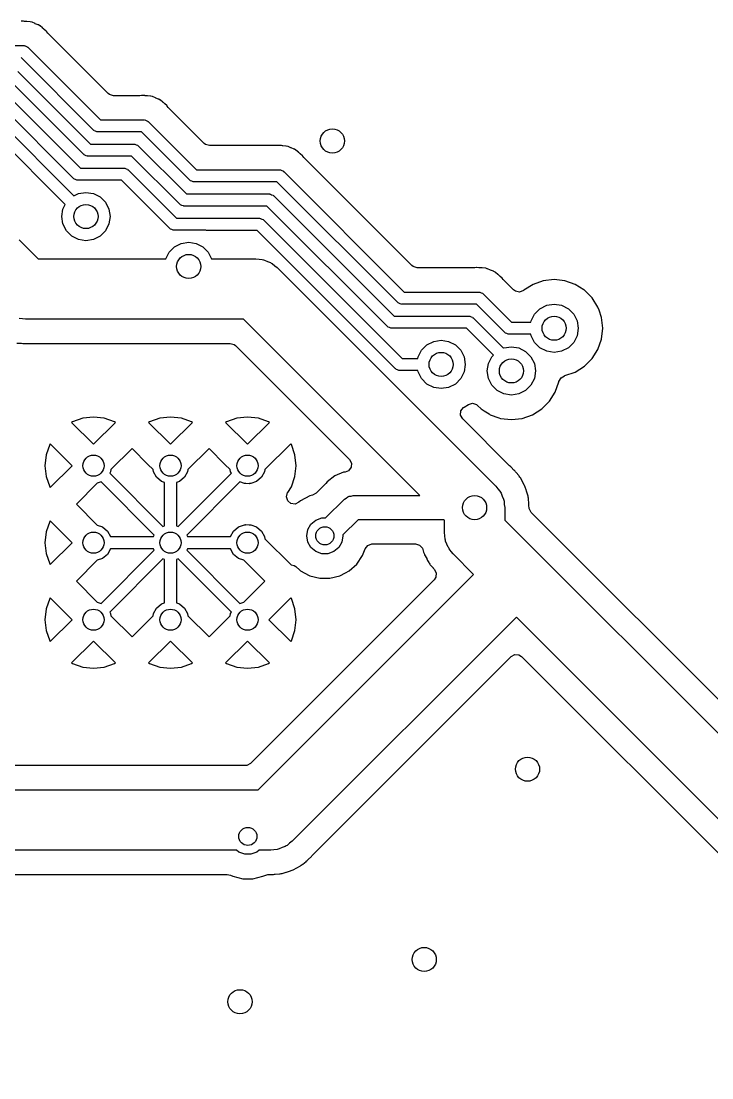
# Model space of a CAD drawing. Extents: x 0.71 to 7.56, y -5.16 to -0.79.
# Drawn here: x 4.131 to 4.581, y -2.144 to -1.455 of the extents above; entities that cross this region are included whole.
import ezdxf

# ---------------------------------------------------------------- set-up
doc = ezdxf.new("R2010")
doc.units = 0
doc.header["$MEASUREMENT"] = 0
doc.layers.add('BLACK', color=7, linetype='CONTINUOUS')

msp = doc.modelspace()

# ---------------------------------------------------------------- linework, layer by layer
at = {"layer": 'BLACK', "linetype": 'CONTINUOUS'}
for p, q in [((4.13114, -1.45534), (4.13096, -1.45538)), ((4.13249, -1.45544), (4.13114, -1.45534)), ((4.13114, -1.45534), (4.13114, -1.45534)), ((4.13318, -1.45549), (4.13249, -1.45544)), ((4.13335, -1.45549), (4.13318, -1.45549)), ((4.13397, -1.45549), (4.13335, -1.45549)), ((4.13458, -1.45558), (4.13397, -1.45549)), ((4.13476, -1.4556), (4.13458, -1.45558)), ((4.13679, -1.45574), (4.13476, -1.4556)), ((4.13697, -1.45581), (4.13679, -1.45574)), ((4.13798, -1.45607), (4.13697, -1.45581)), ((4.13817, -1.4561), (4.13798, -1.45607)), ((4.14003, -1.45694), (4.13817, -1.4561)), ((4.13817, -1.4561), (4.13817, -1.4561)), ((4.14019, -1.45701), (4.14003, -1.45694)), ((4.1421, -1.45772), (4.14019, -1.45701)), ((4.14225, -1.45784), (4.1421, -1.45772)), ((4.1421, -1.45772), (4.1421, -1.45772)), ((4.14315, -1.45837), (4.14225, -1.45784)), ((4.14332, -1.45845), (4.14315, -1.45837)), ((4.14487, -1.45979), (4.14332, -1.45845)), ((4.14332, -1.45845), (4.14332, -1.45845)), ((4.14332, -1.45845), (4.14332, -1.45845)), ((4.145, -1.4599), (4.14487, -1.45979)), ((4.1455, -1.46027), (4.145, -1.4599)), ((4.14594, -1.4607), (4.1455, -1.46027)), ((4.1455, -1.46027), (4.1455, -1.46027)), ((4.14606, -1.46082), (4.14594, -1.4607)), ((4.14733, -1.46192), (4.14606, -1.46082)), ((4.14761, -1.46216), (4.14733, -1.46192)), ((4.14771, -1.46232), (4.14761, -1.46216)), ((4.14836, -1.46313), (4.14771, -1.46232)), ((4.18772, -1.50249), (4.14836, -1.46313)), ((3.68634, -1.47126), (4.13256, -1.47126)), ((4.13256, -1.47126), (4.13286, -1.47136)), ((4.13286, -1.47136), (4.13318, -1.47131)), ((4.13318, -1.47131), (4.134, -1.47173)), ((4.134, -1.47173), (4.13488, -1.47201)), ((4.13488, -1.47201), (4.13506, -1.47227)), ((4.13506, -1.47227), (4.13535, -1.47241)), ((4.13535, -1.47241), (4.18262, -1.51969)), ((4.1782, -1.52641), (4.13093, -1.47913)), ((4.12882, -1.48816), (4.17609, -1.53543)), ((4.17168, -1.54215), (4.12441, -1.49488)), ((4.1223, -1.50391), (4.16957, -1.55118)), ((4.18853, -1.50314), (4.18772, -1.50249)), ((4.19117, -1.50392), (4.18853, -1.50314)), ((4.20843, -1.50392), (4.19117, -1.50392)), ((4.20947, -1.50381), (4.20843, -1.50392)), ((4.20966, -1.50377), (4.20947, -1.50381)), ((4.211, -1.50386), (4.20966, -1.50377)), ((4.20966, -1.50377), (4.20966, -1.50377)), ((4.21169, -1.50391), (4.211, -1.50386)), ((4.21187, -1.50392), (4.21169, -1.50391)), ((4.21249, -1.50392), (4.21187, -1.50392)), ((4.2131, -1.50401), (4.21249, -1.50392)), ((4.21327, -1.50402), (4.2131, -1.50401)), ((4.21531, -1.50417), (4.21327, -1.50402)), ((4.21549, -1.50424), (4.21531, -1.50417)), ((4.2165, -1.50449), (4.21549, -1.50424)), ((4.21669, -1.50452), (4.2165, -1.50449)), ((4.21854, -1.50537), (4.21669, -1.50452)), ((4.21669, -1.50452), (4.21669, -1.50452)), ((4.2187, -1.50544), (4.21854, -1.50537)), ((4.22062, -1.50615), (4.2187, -1.50544)), ((4.22077, -1.50626), (4.22062, -1.50615)), ((4.22062, -1.50615), (4.22062, -1.50615)), ((4.22167, -1.5068), (4.22077, -1.50626)), ((4.22184, -1.50687), (4.22167, -1.5068)), ((4.22338, -1.50821), (4.22184, -1.50687)), ((4.22184, -1.50687), (4.22184, -1.50687)), ((4.22184, -1.50687), (4.22184, -1.50687)), ((4.22352, -1.50832), (4.22338, -1.50821)), ((4.22401, -1.50869), (4.22352, -1.50832)), ((4.16516, -1.5579), (4.11788, -1.51063)), ((4.22445, -1.50913), (4.22401, -1.50869)), ((4.22401, -1.50869), (4.22401, -1.50869)), ((4.22458, -1.50925), (4.22445, -1.50913)), ((4.22585, -1.51035), (4.22458, -1.50925)), ((4.22612, -1.51059), (4.22585, -1.51035)), ((4.22623, -1.51075), (4.22612, -1.51059)), ((4.22612, -1.51059), (4.22612, -1.51059)), ((4.22688, -1.51156), (4.22623, -1.51075)), ((4.25038, -1.53506), (4.22688, -1.51156)), ((4.11578, -1.51966), (4.16535, -1.56923)), ((4.18262, -1.51969), (4.21108, -1.51969)), ((4.21108, -1.51969), (4.21138, -1.51978)), ((4.21138, -1.51978), (4.21169, -1.51973)), ((4.21169, -1.51973), (4.21251, -1.52015)), ((4.21251, -1.52015), (4.21339, -1.52044)), ((4.21339, -1.52044), (4.21358, -1.52069)), ((4.21358, -1.52069), (4.21386, -1.52084)), ((4.21386, -1.52084), (4.24528, -1.55225)), ((4.15978, -1.5748), (4.11136, -1.52638)), ((4.17849, -1.52655), (4.1782, -1.52641)), ((4.17867, -1.52681), (4.17849, -1.52655)), ((4.17955, -1.52709), (4.17867, -1.52681)), ((4.18037, -1.52751), (4.17955, -1.52709)), ((4.18068, -1.52746), (4.18037, -1.52751)), ((4.18099, -1.52756), (4.18068, -1.52746)), ((4.20945, -1.52756), (4.18099, -1.52756)), ((4.24086, -1.55898), (4.20945, -1.52756)), ((4.17609, -1.53543), (4.20455, -1.53543)), ((4.20455, -1.53543), (4.20486, -1.53553)), ((4.20486, -1.53553), (4.20517, -1.53548)), ((4.20517, -1.53548), (4.20599, -1.5359)), ((4.20599, -1.5359), (4.20687, -1.53618)), ((4.25119, -1.53571), (4.25038, -1.53506)), ((4.25383, -1.53649), (4.25119, -1.53571)), ((4.17196, -1.5423), (4.17168, -1.54215)), ((4.17215, -1.54256), (4.17196, -1.5423)), ((4.17303, -1.54284), (4.17215, -1.54256)), ((4.20687, -1.53618), (4.20706, -1.53644)), ((4.20706, -1.53644), (4.20734, -1.53659)), ((4.20734, -1.53659), (4.23876, -1.568)), ((4.29671, -1.53649), (4.25383, -1.53649)), ((4.29775, -1.53638), (4.29671, -1.53649)), ((4.29793, -1.53634), (4.29775, -1.53638)), ((4.29928, -1.53643), (4.29793, -1.53634)), ((4.29793, -1.53634), (4.29793, -1.53634)), ((4.29997, -1.53648), (4.29928, -1.53643)), ((4.30015, -1.53649), (4.29997, -1.53648)), ((4.30076, -1.53649), (4.30015, -1.53649)), ((4.30138, -1.53658), (4.30076, -1.53649)), ((4.30155, -1.53659), (4.30138, -1.53658)), ((4.30359, -1.53674), (4.30155, -1.53659)), ((4.30376, -1.53681), (4.30359, -1.53674)), ((4.30478, -1.53706), (4.30376, -1.53681)), ((4.30496, -1.53709), (4.30478, -1.53706)), ((4.30682, -1.53794), (4.30496, -1.53709)), ((4.30496, -1.53709), (4.30496, -1.53709)), ((4.30698, -1.53801), (4.30682, -1.53794)), ((4.3089, -1.53872), (4.30698, -1.53801)), ((4.30905, -1.53883), (4.3089, -1.53872)), ((4.3089, -1.53872), (4.3089, -1.53872)), ((4.30994, -1.53937), (4.30905, -1.53883)), ((4.31012, -1.53944), (4.30994, -1.53937)), ((4.31166, -1.54078), (4.31012, -1.53944)), ((4.31012, -1.53944), (4.31012, -1.53944)), ((4.31012, -1.53944), (4.31012, -1.53944)), ((4.3118, -1.54089), (4.31166, -1.54078)), ((4.31229, -1.54126), (4.3118, -1.54089)), ((4.31273, -1.5417), (4.31229, -1.54126)), ((4.31229, -1.54126), (4.31229, -1.54126)), ((4.31286, -1.54182), (4.31273, -1.5417)), ((4.3144, -1.54316), (4.31286, -1.54182)), ((4.17385, -1.54326), (4.17303, -1.54284)), ((4.17416, -1.54321), (4.17385, -1.54326)), ((4.17446, -1.54331), (4.17416, -1.54321)), ((4.20292, -1.54331), (4.17446, -1.54331)), ((4.23434, -1.57472), (4.20292, -1.54331)), ((4.3145, -1.54332), (4.3144, -1.54316)), ((4.3144, -1.54316), (4.3144, -1.54316)), ((4.3144, -1.54316), (4.3144, -1.54316)), ((4.31516, -1.54413), (4.3145, -1.54332)), ((4.38572, -1.61469), (4.31516, -1.54413)), ((4.16957, -1.55118), (4.19803, -1.55118)), ((4.19803, -1.55118), (4.19833, -1.55128)), ((4.19833, -1.55128), (4.19865, -1.55123)), ((4.19865, -1.55123), (4.19947, -1.55165)), ((4.19947, -1.55165), (4.20035, -1.55193)), ((4.20035, -1.55193), (4.20053, -1.55219)), ((4.20053, -1.55219), (4.20082, -1.55233)), ((4.20082, -1.55233), (4.23223, -1.58375)), ((4.24528, -1.55225), (4.29936, -1.55225)), ((4.29936, -1.55225), (4.29966, -1.55235)), ((4.29966, -1.55235), (4.29997, -1.5523)), ((4.29997, -1.5523), (4.30079, -1.55272)), ((4.30079, -1.55272), (4.30167, -1.55301)), ((4.30167, -1.55301), (4.30186, -1.55326)), ((4.30186, -1.55326), (4.30214, -1.55341)), ((4.30214, -1.55341), (4.38062, -1.63189)), ((4.16544, -1.55805), (4.16516, -1.5579)), ((4.16563, -1.5583), (4.16544, -1.55805)), ((4.1665, -1.55859), (4.16563, -1.5583)), ((4.16732, -1.55901), (4.1665, -1.55859)), ((4.16764, -1.55896), (4.16732, -1.55901)), ((4.16794, -1.55906), (4.16764, -1.55896)), ((4.1964, -1.55906), (4.16794, -1.55906)), ((4.22782, -1.59047), (4.1964, -1.55906)), ((4.24115, -1.55912), (4.24086, -1.55898)), ((4.24133, -1.55938), (4.24115, -1.55912)), ((4.24221, -1.55966), (4.24133, -1.55938)), ((4.24303, -1.56008), (4.24221, -1.55966)), ((4.24335, -1.56003), (4.24303, -1.56008)), ((4.24365, -1.56013), (4.24335, -1.56003)), ((4.29772, -1.56013), (4.24365, -1.56013)), ((4.37621, -1.63861), (4.29772, -1.56013)), ((4.16535, -1.56923), (4.16836, -1.5677)), ((4.16836, -1.5677), (4.17323, -1.56693)), ((4.17323, -1.56693), (4.17809, -1.5677)), ((4.17809, -1.5677), (4.18248, -1.56994)), ((4.18248, -1.56994), (4.18597, -1.57342)), ((4.23876, -1.568), (4.29283, -1.568)), ((4.29283, -1.568), (4.29313, -1.5681)), ((4.29313, -1.5681), (4.29345, -1.56805)), ((4.29345, -1.56805), (4.29427, -1.56847)), ((4.29427, -1.56847), (4.29515, -1.56875)), ((4.29515, -1.56875), (4.29533, -1.56901)), ((4.29533, -1.56901), (4.29562, -1.56916)), ((4.29562, -1.56916), (4.3741, -1.64764)), ((4.15825, -1.57781), (4.15978, -1.5748)), ((4.18597, -1.57342), (4.18821, -1.57781)), ((4.23462, -1.57487), (4.23434, -1.57472)), ((4.23481, -1.57513), (4.23462, -1.57487)), ((4.23569, -1.57541), (4.23481, -1.57513)), ((4.23651, -1.57583), (4.23569, -1.57541)), ((4.23682, -1.57578), (4.23651, -1.57583)), ((4.23712, -1.57588), (4.23682, -1.57578)), ((4.2912, -1.57588), (4.23712, -1.57588)), ((4.36968, -1.65436), (4.2912, -1.57588)), ((4.15748, -1.58268), (4.15825, -1.57781)), ((4.15825, -1.58754), (4.15748, -1.58268)), ((4.18821, -1.57781), (4.18898, -1.58268)), ((4.18898, -1.58268), (4.18821, -1.58754)), ((4.23223, -1.58375), (4.25163, -1.58375)), ((4.25163, -1.58375), (4.25194, -1.58385)), ((4.25194, -1.58385), (4.25225, -1.5838)), ((4.25225, -1.5838), (4.25237, -1.58386)), ((4.25237, -1.58386), (4.28642, -1.58386)), ((4.28642, -1.58386), (4.28672, -1.58396)), ((4.28672, -1.58396), (4.28703, -1.58391)), ((4.28703, -1.58391), (4.28785, -1.58433)), ((4.16049, -1.59193), (4.15825, -1.58754)), ((4.18821, -1.58754), (4.18597, -1.59193)), ((4.2281, -1.59062), (4.22782, -1.59047)), ((4.22829, -1.59087), (4.2281, -1.59062)), ((4.22916, -1.59116), (4.22829, -1.59087)), ((4.28785, -1.58433), (4.28873, -1.58461)), ((4.28873, -1.58461), (4.28892, -1.58487)), ((4.28892, -1.58487), (4.2892, -1.58501)), ((4.2892, -1.58501), (4.37937, -1.67518)), ((4.16397, -1.59542), (4.16049, -1.59193)), ((4.16836, -1.59765), (4.16397, -1.59542)), ((4.17323, -1.59843), (4.16836, -1.59765)), ((4.17809, -1.59765), (4.17323, -1.59843)), ((4.18248, -1.59542), (4.17809, -1.59765)), ((4.18597, -1.59193), (4.18248, -1.59542)), ((4.22999, -1.59158), (4.22916, -1.59116)), ((4.2303, -1.59153), (4.22999, -1.59158)), ((4.2306, -1.59163), (4.2303, -1.59153)), ((4.25101, -1.59163), (4.2306, -1.59163)), ((4.25113, -1.59168), (4.25101, -1.59163)), ((4.25144, -1.59163), (4.25113, -1.59168)), ((4.25174, -1.59173), (4.25144, -1.59163)), ((4.28479, -1.59173), (4.25174, -1.59173)), ((4.37495, -1.6819), (4.28479, -1.59173)), ((4.12977, -1.59799), (4.14201, -1.61024)), ((4.22748, -1.60599), (4.23096, -1.60251)), ((4.23096, -1.60251), (4.23535, -1.60027)), ((4.23535, -1.60027), (4.24022, -1.5995)), ((4.24022, -1.5995), (4.24509, -1.60027)), ((4.24509, -1.60027), (4.24948, -1.60251)), ((4.24948, -1.60251), (4.25296, -1.60599)), ((4.14201, -1.61024), (4.22532, -1.61024)), ((4.22532, -1.61024), (4.22748, -1.60599)), ((4.25296, -1.60599), (4.25512, -1.61024)), ((4.25512, -1.61024), (4.284, -1.61024)), ((4.284, -1.61024), (4.28608, -1.61054)), ((4.28608, -1.61054), (4.28818, -1.61069)), ((4.28818, -1.61069), (4.28885, -1.61093)), ((4.28885, -1.61093), (4.28955, -1.61103)), ((4.28955, -1.61103), (4.29146, -1.61191)), ((4.29146, -1.61191), (4.29343, -1.61264)), ((4.29343, -1.61264), (4.294, -1.61307)), ((4.294, -1.61307), (4.29464, -1.61336)), ((4.29464, -1.61336), (4.29623, -1.61474)), ((4.29623, -1.61474), (4.29792, -1.616)), ((4.29792, -1.616), (4.44044, -1.75852)), ((4.38653, -1.61535), (4.38572, -1.61469)), ((4.38917, -1.61612), (4.38653, -1.61535)), ((4.42671, -1.61612), (4.38917, -1.61612)), ((4.42775, -1.61601), (4.42671, -1.61612)), ((4.42794, -1.61597), (4.42775, -1.61601)), ((4.42928, -1.61607), (4.42794, -1.61597)), ((4.42794, -1.61597), (4.42794, -1.61597)), ((4.42997, -1.61612), (4.42928, -1.61607)), ((4.43015, -1.61612), (4.42997, -1.61612)), ((4.43077, -1.61612), (4.43015, -1.61612)), ((4.43138, -1.61621), (4.43077, -1.61612)), ((4.43155, -1.61623), (4.43138, -1.61621)), ((4.43359, -1.61637), (4.43155, -1.61623)), ((4.43377, -1.61644), (4.43359, -1.61637)), ((4.43478, -1.6167), (4.43377, -1.61644)), ((4.43496, -1.61673), (4.43478, -1.6167)), ((4.43682, -1.61757), (4.43496, -1.61673)), ((4.43496, -1.61673), (4.43496, -1.61673)), ((4.43698, -1.61764), (4.43682, -1.61757)), ((4.4389, -1.61835), (4.43698, -1.61764)), ((4.43902, -1.61845), (4.4389, -1.61835)), ((4.4389, -1.61835), (4.4389, -1.61835)), ((4.43905, -1.61847), (4.43902, -1.61845)), ((4.43995, -1.619), (4.43905, -1.61847)), ((4.44012, -1.61908), (4.43995, -1.619)), ((4.44166, -1.62042), (4.44012, -1.61908)), ((4.44012, -1.61908), (4.44012, -1.61908)), ((4.44012, -1.61908), (4.44012, -1.61908)), ((4.4418, -1.62053), (4.44166, -1.62042)), ((4.44229, -1.6209), (4.4418, -1.62053)), ((4.44273, -1.62133), (4.44229, -1.6209)), ((4.44229, -1.6209), (4.44229, -1.6209)), ((4.44286, -1.62145), (4.44273, -1.62133)), ((4.44325, -1.62179), (4.44286, -1.62145)), ((4.4444, -1.62279), (4.44325, -1.62179)), ((4.4445, -1.62295), (4.4444, -1.62279)), ((4.4444, -1.62279), (4.4444, -1.62279)), ((4.44516, -1.62376), (4.4445, -1.62295)), ((4.45189, -1.6305), (4.44516, -1.62376)), ((4.47131, -1.62457), (4.46461, -1.62692)), ((4.47837, -1.62378), (4.47131, -1.62457)), ((4.47131, -1.62457), (4.47131, -1.62457)), ((4.48543, -1.62457), (4.47837, -1.62378)), ((4.47837, -1.62378), (4.47837, -1.62378)), ((4.49213, -1.62692), (4.48543, -1.62457)), ((4.48543, -1.62457), (4.48543, -1.62457)), ((4.38062, -1.63189), (4.42936, -1.63189)), ((4.42936, -1.63189), (4.42966, -1.63199)), ((4.42966, -1.63199), (4.42997, -1.63194)), ((4.42997, -1.63194), (4.43079, -1.63236)), ((4.45314, -1.6314), (4.45189, -1.6305)), ((4.45584, -1.6319), (4.45314, -1.6314)), ((4.45839, -1.63086), (4.45584, -1.6319)), ((4.4586, -1.6307), (4.45839, -1.63086)), ((4.46461, -1.62692), (4.4586, -1.6307)), ((4.49783, -1.6305), (4.49213, -1.62692)), ((4.49815, -1.6307), (4.49783, -1.6305)), ((4.50317, -1.63572), (4.49815, -1.6307)), ((4.37649, -1.63875), (4.37621, -1.63861)), ((4.37668, -1.63901), (4.37649, -1.63875)), ((4.37755, -1.6393), (4.37668, -1.63901)), ((4.43079, -1.63236), (4.43167, -1.63264)), ((4.43167, -1.63264), (4.43186, -1.6329)), ((4.43186, -1.6329), (4.43214, -1.63304)), ((4.43214, -1.63304), (4.45065, -1.65156)), ((4.50695, -1.64173), (4.50317, -1.63572)), ((4.37837, -1.63972), (4.37755, -1.6393)), ((4.37869, -1.63967), (4.37837, -1.63972)), ((4.37899, -1.63976), (4.37869, -1.63967)), ((4.42772, -1.63976), (4.37899, -1.63976)), ((4.44624, -1.65828), (4.42772, -1.63976)), ((4.46563, -1.64624), (4.46912, -1.64275)), ((4.46912, -1.64275), (4.47351, -1.64052)), ((4.47351, -1.64052), (4.47837, -1.63975)), ((4.47837, -1.63975), (4.48324, -1.64052)), ((4.48324, -1.64052), (4.48763, -1.64275)), ((4.48763, -1.64275), (4.49111, -1.64624)), ((4.50764, -1.64372), (4.50695, -1.64173)), ((4.50929, -1.64844), (4.50764, -1.64372)), ((4.13177, -1.64931), (4.12967, -1.64916)), ((4.13386, -1.64961), (4.13177, -1.64931)), ((4.27585, -1.64961), (4.13386, -1.64961)), ((4.39081, -1.76457), (4.27585, -1.64961)), ((4.3741, -1.64764), (4.42283, -1.64764)), ((4.42283, -1.64764), (4.42313, -1.64774)), ((4.42313, -1.64774), (4.42345, -1.64769)), ((4.42345, -1.64769), (4.42427, -1.6481)), ((4.42427, -1.6481), (4.42515, -1.64839)), ((4.42515, -1.64839), (4.42533, -1.64865)), ((4.42533, -1.64865), (4.42562, -1.64879)), ((4.42562, -1.64879), (4.44534, -1.66851)), ((4.45065, -1.65156), (4.46325, -1.65156)), ((4.46325, -1.65156), (4.46339, -1.65063)), ((4.46339, -1.65063), (4.46563, -1.64624)), ((4.49111, -1.64624), (4.49335, -1.65063)), ((4.49335, -1.65063), (4.49412, -1.65549)), ((4.51009, -1.65549), (4.50929, -1.64844)), ((4.50929, -1.64844), (4.50929, -1.64844)), ((4.36997, -1.6545), (4.36968, -1.65436)), ((4.37015, -1.65476), (4.36997, -1.6545)), ((4.37103, -1.65504), (4.37015, -1.65476)), ((4.37185, -1.65546), (4.37103, -1.65504)), ((4.37216, -1.65541), (4.37185, -1.65546)), ((4.37247, -1.65551), (4.37216, -1.65541)), ((4.4212, -1.65551), (4.37247, -1.65551)), ((4.43878, -1.67309), (4.4212, -1.65551)), ((4.44652, -1.65842), (4.44624, -1.65828)), ((4.44671, -1.65868), (4.44652, -1.65842)), ((4.44759, -1.65896), (4.44671, -1.65868)), ((4.44841, -1.65938), (4.44759, -1.65896)), ((4.44872, -1.65933), (4.44841, -1.65938)), ((4.44902, -1.65943), (4.44872, -1.65933)), ((4.46325, -1.65943), (4.44902, -1.65943)), ((4.46339, -1.66036), (4.46325, -1.65943)), ((4.49412, -1.65549), (4.49335, -1.66036)), ((4.50929, -1.66255), (4.51009, -1.65549)), ((4.51009, -1.65549), (4.51009, -1.65549)), ((4.12828, -1.66513), (4.13101, -1.66527)), ((4.13101, -1.66527), (4.13114, -1.66528)), ((4.13114, -1.66528), (4.132, -1.66537)), ((4.132, -1.66537), (4.13287, -1.66537)), ((4.13287, -1.66537), (4.13299, -1.66538)), ((4.13299, -1.66538), (4.13572, -1.66552)), ((4.13572, -1.66552), (4.13627, -1.66543)), ((4.13627, -1.66543), (4.13703, -1.66537)), ((4.13703, -1.66537), (4.26729, -1.66537)), ((4.26729, -1.66537), (4.26993, -1.66615)), ((4.26993, -1.66615), (4.27075, -1.6668)), ((4.39198, -1.66986), (4.39547, -1.66637)), ((4.39547, -1.66637), (4.39986, -1.66414)), ((4.39986, -1.66414), (4.40472, -1.66337)), ((4.40472, -1.66337), (4.40959, -1.66414)), ((4.40959, -1.66414), (4.41398, -1.66637)), ((4.41398, -1.66637), (4.41746, -1.66986)), ((4.46563, -1.66475), (4.46339, -1.66036)), ((4.46912, -1.66824), (4.46563, -1.66475)), ((4.49111, -1.66475), (4.48763, -1.66824)), ((4.49335, -1.66036), (4.49111, -1.66475)), ((4.50695, -1.66926), (4.50929, -1.66255)), ((4.50929, -1.66255), (4.50929, -1.66255)), ((4.27075, -1.6668), (4.34493, -1.74099)), ((4.38975, -1.67425), (4.39198, -1.66986)), ((4.41746, -1.66986), (4.4197, -1.67425)), ((4.4378, -1.67406), (4.43878, -1.67309)), ((4.44534, -1.66851), (4.44568, -1.66834)), ((4.44568, -1.66834), (4.45054, -1.66757)), ((4.45054, -1.66757), (4.45541, -1.66834)), ((4.45541, -1.66834), (4.4598, -1.67058)), ((4.4598, -1.67058), (4.46329, -1.67406)), ((4.47351, -1.67047), (4.46912, -1.66824)), ((4.47837, -1.67124), (4.47351, -1.67047)), ((4.48324, -1.67047), (4.47837, -1.67124)), ((4.48763, -1.66824), (4.48324, -1.67047)), ((4.50317, -1.67527), (4.50695, -1.66926)), ((4.37937, -1.67518), (4.3896, -1.67518)), ((4.3896, -1.67518), (4.38975, -1.67425)), ((4.4197, -1.67425), (4.42047, -1.67911)), ((4.42047, -1.67911), (4.4197, -1.68398)), ((4.4348, -1.68332), (4.43557, -1.67845)), ((4.43557, -1.67845), (4.4378, -1.67406)), ((4.46329, -1.67406), (4.46552, -1.67845)), ((4.46552, -1.67845), (4.46629, -1.68332)), ((4.49213, -1.68407), (4.49815, -1.68029)), ((4.49815, -1.68029), (4.50317, -1.67527)), ((4.37523, -1.68204), (4.37495, -1.6819)), ((4.37542, -1.6823), (4.37523, -1.68204)), ((4.3763, -1.68258), (4.37542, -1.6823)), ((4.37712, -1.683), (4.3763, -1.68258)), ((4.37743, -1.68295), (4.37712, -1.683)), ((4.37774, -1.68305), (4.37743, -1.68295)), ((4.3896, -1.68305), (4.37774, -1.68305)), ((4.38975, -1.68398), (4.3896, -1.68305)), ((4.39198, -1.68837), (4.38975, -1.68398)), ((4.4197, -1.68398), (4.41746, -1.68837)), ((4.43557, -1.68818), (4.4348, -1.68332)), ((4.46629, -1.68332), (4.46552, -1.68818)), ((4.48286, -1.68774), (4.48519, -1.68647)), ((4.48519, -1.68647), (4.48543, -1.68641)), ((4.48543, -1.68641), (4.49213, -1.68407)), ((4.48543, -1.68641), (4.48543, -1.68641)), ((4.39547, -1.69185), (4.39198, -1.68837)), ((4.39986, -1.69409), (4.39547, -1.69185)), ((4.40472, -1.69486), (4.39986, -1.69409)), ((4.40959, -1.69409), (4.40472, -1.69486)), ((4.41398, -1.69185), (4.40959, -1.69409)), ((4.41746, -1.68837), (4.41398, -1.69185)), ((4.4378, -1.69257), (4.43557, -1.68818)), ((4.44129, -1.69606), (4.4378, -1.69257)), ((4.46329, -1.69257), (4.4598, -1.69606)), ((4.46552, -1.68818), (4.46329, -1.69257)), ((4.47912, -1.69708), (4.48146, -1.69038)), ((4.48146, -1.69038), (4.48152, -1.69014)), ((4.48146, -1.69038), (4.48146, -1.69038)), ((4.48152, -1.69014), (4.48286, -1.68774)), ((4.44568, -1.6983), (4.44129, -1.69606)), ((4.45054, -1.69907), (4.44568, -1.6983)), ((4.45541, -1.6983), (4.45054, -1.69907)), ((4.4598, -1.69606), (4.45541, -1.6983)), ((4.47534, -1.70309), (4.47912, -1.69708)), ((4.41765, -1.7094), (4.4193, -1.7072)), ((4.4193, -1.7072), (4.41963, -1.70697)), ((4.41963, -1.70697), (4.42247, -1.70518)), ((4.42247, -1.70518), (4.42512, -1.70444)), ((4.42512, -1.70444), (4.42775, -1.70524)), ((4.42775, -1.70524), (4.42852, -1.70586)), ((4.42852, -1.70586), (4.43077, -1.70811)), ((4.43077, -1.70811), (4.4328, -1.70939)), ((4.46431, -1.71189), (4.47032, -1.70811)), ((4.47032, -1.70811), (4.47534, -1.70309)), ((4.1711, -1.71418), (4.1644, -1.71652)), ((4.17815, -1.71338), (4.1711, -1.71418)), ((4.1711, -1.71418), (4.1711, -1.71418)), ((4.1852, -1.71418), (4.17815, -1.71338)), ((4.17815, -1.71338), (4.17815, -1.71338)), ((4.1919, -1.71652), (4.1852, -1.71418)), ((4.1852, -1.71418), (4.1852, -1.71418)), ((4.22129, -1.71418), (4.21459, -1.71652)), ((4.22835, -1.71338), (4.22129, -1.71418)), ((4.22129, -1.71418), (4.22129, -1.71418)), ((4.2354, -1.71418), (4.22835, -1.71338)), ((4.22835, -1.71338), (4.22835, -1.71338)), ((4.2421, -1.71652), (4.2354, -1.71418)), ((4.2354, -1.71418), (4.2354, -1.71418)), ((4.27149, -1.71418), (4.26479, -1.71652)), ((4.27854, -1.71338), (4.27149, -1.71418)), ((4.27149, -1.71418), (4.27149, -1.71418)), ((4.2856, -1.71418), (4.27854, -1.71338)), ((4.27854, -1.71338), (4.27854, -1.71338)), ((4.2923, -1.71652), (4.2856, -1.71418)), ((4.2856, -1.71418), (4.2856, -1.71418)), ((4.41745, -1.71214), (4.41765, -1.7094)), ((4.41877, -1.71456), (4.41745, -1.71214)), ((4.44934, -1.74513), (4.41877, -1.71456)), ((4.4328, -1.70939), (4.43593, -1.71135)), ((4.43593, -1.71135), (4.43678, -1.71189)), ((4.43678, -1.71189), (4.4423, -1.71382)), ((4.4423, -1.71382), (4.44349, -1.71424)), ((4.44349, -1.71424), (4.44349, -1.71424)), ((4.44349, -1.71424), (4.45054, -1.71503)), ((4.45054, -1.71503), (4.4576, -1.71424)), ((4.4576, -1.71424), (4.46431, -1.71189)), ((4.4576, -1.71424), (4.4576, -1.71424)), ((4.4576, -1.71424), (4.4576, -1.71424)), ((4.1644, -1.71652), (4.16385, -1.71686)), ((4.16385, -1.71686), (4.16385, -1.71686)), ((4.16385, -1.71686), (4.17815, -1.73116)), ((4.17815, -1.73116), (4.19245, -1.71686)), ((4.19245, -1.71686), (4.1919, -1.71652)), ((4.1919, -1.71652), (4.1919, -1.71652)), ((4.19245, -1.71686), (4.19245, -1.71686)), ((4.21459, -1.71652), (4.21405, -1.71686)), ((4.21405, -1.71686), (4.21405, -1.71686)), ((4.21405, -1.71686), (4.22835, -1.73116)), ((4.22835, -1.73116), (4.24264, -1.71686)), ((4.24264, -1.71686), (4.2421, -1.71652)), ((4.2421, -1.71652), (4.2421, -1.71652)), ((4.24264, -1.71686), (4.24264, -1.71686)), ((4.26479, -1.71652), (4.26425, -1.71686)), ((4.26425, -1.71686), (4.26425, -1.71686)), ((4.26425, -1.71686), (4.27854, -1.73116)), ((4.27854, -1.73116), (4.29284, -1.71686)), ((4.29284, -1.71686), (4.2923, -1.71652)), ((4.2923, -1.71652), (4.2923, -1.71652)), ((4.29284, -1.71686), (4.29284, -1.71686)), ((4.45054, -1.71503), (4.45054, -1.71503)), ((4.45054, -1.71503), (4.45054, -1.71503)), ((4.14959, -1.73133), (4.14725, -1.73803)), ((4.14993, -1.73078), (4.14959, -1.73133)), ((4.16337, -1.74422), (4.14993, -1.73078)), ((4.14993, -1.73078), (4.14993, -1.73078)), ((4.17815, -1.73116), (4.17815, -1.73116)), ((4.20325, -1.7339), (4.18951, -1.74764)), ((4.21357, -1.74422), (4.20325, -1.7339)), ((4.22835, -1.73116), (4.22835, -1.73116)), ((4.25344, -1.7339), (4.23971, -1.74764)), ((4.26377, -1.74422), (4.25344, -1.7339)), ((4.27854, -1.73116), (4.27854, -1.73116)), ((4.30676, -1.73078), (4.2899, -1.74764)), ((4.3071, -1.73133), (4.30676, -1.73078)), ((4.30944, -1.73803), (4.3071, -1.73133)), ((4.3071, -1.73133), (4.3071, -1.73133)), ((4.14725, -1.73803), (4.14645, -1.74508)), ((4.14725, -1.73803), (4.14725, -1.73803)), ((4.31024, -1.74508), (4.30944, -1.73803)), ((4.30944, -1.73803), (4.30944, -1.73803)), ((4.34493, -1.74099), (4.34625, -1.7434)), ((4.14645, -1.74508), (4.14645, -1.74508)), ((4.14645, -1.74508), (4.14725, -1.75213)), ((4.14993, -1.75937), (4.16423, -1.74508)), ((4.16423, -1.74508), (4.16337, -1.74422)), ((4.16423, -1.74508), (4.16423, -1.74508)), ((4.18925, -1.74912), (4.1887, -1.75006)), ((4.18951, -1.74764), (4.18925, -1.74912)), ((4.21699, -1.74764), (4.21357, -1.74422)), ((4.21725, -1.74912), (4.21699, -1.74764)), ((4.2193, -1.75267), (4.21725, -1.74912)), ((4.23945, -1.74912), (4.23739, -1.75267)), ((4.23971, -1.74764), (4.23945, -1.74912)), ((4.26718, -1.74764), (4.26377, -1.74422)), ((4.26744, -1.74912), (4.26718, -1.74764)), ((4.26799, -1.75006), (4.26744, -1.74912)), ((4.28964, -1.74912), (4.28759, -1.75267)), ((4.2899, -1.74764), (4.28964, -1.74912)), ((4.30944, -1.75213), (4.31024, -1.74508)), ((4.31024, -1.74508), (4.31024, -1.74508)), ((4.34113, -1.74941), (4.33538, -1.75179)), ((4.34211, -1.74928), (4.34113, -1.74941)), ((4.3444, -1.74835), (4.34211, -1.74928)), ((4.34605, -1.74614), (4.3444, -1.74835)), ((4.34625, -1.7434), (4.34605, -1.74614)), ((4.44993, -1.74562), (4.44934, -1.74513)), ((4.45035, -1.74593), (4.44993, -1.74562)), ((4.45037, -1.74595), (4.45035, -1.74593)), ((4.4522, -1.74798), (4.45037, -1.74595)), ((4.45229, -1.74807), (4.4522, -1.74798)), ((4.4529, -1.74869), (4.45229, -1.74807)), ((4.45325, -1.74911), (4.4529, -1.74869)), ((4.45345, -1.74936), (4.45325, -1.74911)), ((4.45353, -1.74946), (4.45345, -1.74936)), ((4.14725, -1.75213), (4.14725, -1.75213)), ((4.14725, -1.75213), (4.14959, -1.75883)), ((4.18314, -1.75564), (4.18057, -1.75657)), ((4.21779, -1.79029), (4.18314, -1.75564)), ((4.1887, -1.75006), (4.22335, -1.78471)), ((4.22244, -1.75531), (4.2193, -1.75267)), ((4.22441, -1.75602), (4.22244, -1.75531)), ((4.22441, -1.78433), (4.22441, -1.75602)), ((4.23425, -1.75531), (4.23228, -1.75602)), ((4.23228, -1.75602), (4.23228, -1.78433)), ((4.23334, -1.78471), (4.26799, -1.75006)), ((4.23739, -1.75267), (4.23425, -1.75531)), ((4.27355, -1.75564), (4.2389, -1.79029)), ((4.27649, -1.75671), (4.27355, -1.75564)), ((4.28445, -1.75531), (4.28059, -1.75671)), ((4.28759, -1.75267), (4.28445, -1.75531)), ((4.3071, -1.75883), (4.30944, -1.75213)), ((4.30944, -1.75213), (4.30944, -1.75213)), ((4.33044, -1.75558), (4.32959, -1.75669)), ((4.33538, -1.75179), (4.33044, -1.75558)), ((4.45536, -1.75149), (4.45353, -1.74946)), ((4.45564, -1.75197), (4.45536, -1.75149)), ((4.45536, -1.75149), (4.45536, -1.75149)), ((4.45607, -1.7526), (4.45564, -1.75197)), ((4.45642, -1.75303), (4.45607, -1.7526)), ((4.45766, -1.75546), (4.45642, -1.75303)), ((4.45642, -1.75303), (4.45642, -1.75303)), ((4.45772, -1.75557), (4.45766, -1.75546)), ((4.45773, -1.7556), (4.45772, -1.75557)), ((4.45909, -1.75794), (4.45773, -1.7556)), ((4.14959, -1.75883), (4.14959, -1.75883)), ((4.14959, -1.75883), (4.14993, -1.75937)), ((4.18057, -1.75657), (4.16697, -1.77018)), ((4.27743, -1.75671), (4.27649, -1.75671)), ((4.27958, -1.75686), (4.27743, -1.75671)), ((4.27986, -1.75671), (4.27958, -1.75686)), ((4.28059, -1.75671), (4.27986, -1.75671)), ((4.30395, -1.76531), (4.30469, -1.76266)), ((4.30469, -1.76266), (4.3047, -1.76266)), ((4.3047, -1.76266), (4.3071, -1.75883)), ((4.32322, -1.76309), (4.32093, -1.76438)), ((4.32938, -1.75693), (4.32322, -1.76309)), ((4.32959, -1.75669), (4.32938, -1.75693)), ((4.44044, -1.75852), (4.4417, -1.76021)), ((4.4417, -1.76021), (4.44308, -1.7618)), ((4.44308, -1.7618), (4.44337, -1.76244)), ((4.44337, -1.76244), (4.4438, -1.76301)), ((4.4438, -1.76301), (4.44453, -1.76498)), ((4.45926, -1.75847), (4.45909, -1.75794)), ((4.45909, -1.75794), (4.45909, -1.75794)), ((4.45909, -1.75794), (4.45909, -1.75794)), ((4.45955, -1.75917), (4.45926, -1.75847)), ((4.4598, -1.75967), (4.45955, -1.75917)), ((4.45995, -1.76021), (4.4598, -1.75967)), ((4.46051, -1.76231), (4.45995, -1.76021)), ((4.46054, -1.76243), (4.46051, -1.76231)), ((4.46118, -1.76438), (4.46054, -1.76243)), ((4.30475, -1.76794), (4.30395, -1.76531)), ((4.30685, -1.76972), (4.30475, -1.76794)), ((4.30958, -1.77008), (4.30685, -1.76972)), ((4.31207, -1.76891), (4.30958, -1.77008)), ((4.31315, -1.76795), (4.31207, -1.76891)), ((4.31908, -1.76484), (4.31315, -1.76795)), ((4.31315, -1.76795), (4.31315, -1.76795)), ((4.32093, -1.76438), (4.31908, -1.76484)), ((4.32943, -1.77918), (4.34173, -1.76687)), ((4.34173, -1.76687), (4.34285, -1.76617)), ((4.34285, -1.76617), (4.34389, -1.76535)), ((4.34389, -1.76535), (4.34432, -1.76525)), ((4.34432, -1.76525), (4.3447, -1.76501)), ((4.3447, -1.76501), (4.34601, -1.76486)), ((4.34601, -1.76486), (4.3473, -1.76457)), ((4.3473, -1.76457), (4.39081, -1.76457)), ((4.44453, -1.76498), (4.44541, -1.7669)), ((4.44541, -1.7669), (4.44551, -1.76759)), ((4.44551, -1.76759), (4.44576, -1.76826)), ((4.44576, -1.76826), (4.44591, -1.77036)), ((4.46139, -1.76503), (4.46118, -1.76438)), ((4.46145, -1.76558), (4.46139, -1.76503)), ((4.46159, -1.76633), (4.46145, -1.76558)), ((4.46173, -1.76686), (4.46159, -1.76633)), ((4.46187, -1.7696), (4.46173, -1.76686)), ((4.46188, -1.76972), (4.46187, -1.7696)), ((4.46193, -1.77018), (4.46188, -1.76972)), ((4.16697, -1.77018), (4.18057, -1.78378)), ((4.44591, -1.77036), (4.4462, -1.77244)), ((4.4462, -1.77244), (4.4462, -1.78057)), ((4.46197, -1.77058), (4.46193, -1.77018)), ((4.46197, -1.77145), (4.46197, -1.77058)), ((4.46197, -1.77058), (4.46197, -1.77058)), ((4.46198, -1.77158), (4.46197, -1.77145)), ((4.46201, -1.77231), (4.46198, -1.77158)), ((4.46212, -1.77309), (4.46201, -1.77231)), ((4.46344, -1.7755), (4.46212, -1.77309)), ((4.46785, -1.77992), (4.46344, -1.7755)), ((4.14959, -1.78152), (4.14725, -1.78822)), ((4.14993, -1.78098), (4.14959, -1.78152)), ((4.16337, -1.79442), (4.14993, -1.78098)), ((4.14993, -1.78098), (4.14993, -1.78098)), ((4.18057, -1.78378), (4.18406, -1.78505)), ((4.27264, -1.78505), (4.27649, -1.78364)), ((4.27649, -1.78364), (4.27722, -1.78364)), ((4.27722, -1.78364), (4.27751, -1.78349)), ((4.27751, -1.78349), (4.27966, -1.78364)), ((4.27966, -1.78364), (4.28059, -1.78364)), ((4.28059, -1.78364), (4.28445, -1.78505)), ((4.31783, -1.78677), (4.31988, -1.78322)), ((4.31988, -1.78322), (4.32303, -1.78058)), ((4.32303, -1.78058), (4.32688, -1.77918)), ((4.32688, -1.77918), (4.32943, -1.77918)), ((4.35056, -1.78031), (4.34064, -1.79024)), ((4.40656, -1.78031), (4.35056, -1.78031)), ((4.40683, -1.78059), (4.40656, -1.78031)), ((4.40683, -1.78872), (4.40683, -1.78059)), ((4.4462, -1.78057), (4.80737, -2.14173)), ((4.81247, -2.12453), (4.46785, -1.77992)), ((4.14725, -1.78822), (4.14645, -1.79528)), ((4.14725, -1.78822), (4.14725, -1.78822)), ((4.18406, -1.78505), (4.1872, -1.78768)), ((4.1872, -1.78768), (4.18925, -1.79124)), ((4.21725, -1.79124), (4.21779, -1.79029)), ((4.22335, -1.78471), (4.22441, -1.78433)), ((4.23228, -1.78433), (4.23334, -1.78471)), ((4.2389, -1.79029), (4.23945, -1.79124)), ((4.26744, -1.79124), (4.2695, -1.78768)), ((4.2695, -1.78768), (4.27264, -1.78505)), ((4.28445, -1.78505), (4.28759, -1.78768)), ((4.28759, -1.78768), (4.28964, -1.79124)), ((4.31712, -1.79081), (4.31783, -1.78677)), ((4.34064, -1.79024), (4.34074, -1.79081)), ((4.40713, -1.79081), (4.40683, -1.78872)), ((4.14645, -1.79528), (4.14645, -1.79528)), ((4.14645, -1.79528), (4.14725, -1.80233)), ((4.14993, -1.80957), (4.16423, -1.79528)), ((4.16423, -1.79528), (4.16337, -1.79442)), ((4.16423, -1.79528), (4.16423, -1.79528)), ((4.18925, -1.79124), (4.18927, -1.79134)), ((4.18927, -1.79134), (4.21723, -1.79134)), ((4.21723, -1.79134), (4.21725, -1.79124)), ((4.23945, -1.79124), (4.23946, -1.79134)), ((4.23946, -1.79134), (4.26743, -1.79134)), ((4.26743, -1.79134), (4.26744, -1.79124)), ((4.28964, -1.79124), (4.2899, -1.79272)), ((4.2899, -1.79272), (4.30697, -1.80978)), ((4.31783, -1.79485), (4.31712, -1.79081)), ((4.31988, -1.7984), (4.31783, -1.79485)), ((4.34003, -1.79485), (4.33798, -1.7984)), ((4.34074, -1.79081), (4.34003, -1.79485)), ((4.35523, -1.79923), (4.35689, -1.79704)), ((4.35689, -1.79704), (4.35948, -1.79609)), ((4.35948, -1.79609), (4.3598, -1.79608)), ((4.3598, -1.79608), (4.38804, -1.79608)), ((4.38804, -1.79608), (4.39068, -1.79686)), ((4.39068, -1.79686), (4.39248, -1.79894)), ((4.40728, -1.79291), (4.40713, -1.79081)), ((4.40753, -1.79357), (4.40728, -1.79291)), ((4.40763, -1.79427), (4.40753, -1.79357)), ((4.40851, -1.79619), (4.40763, -1.79427)), ((4.40924, -1.79816), (4.40851, -1.79619)), ((4.14725, -1.80233), (4.14725, -1.80233)), ((4.14725, -1.80233), (4.14959, -1.80903)), ((4.18314, -1.83491), (4.21779, -1.80026)), ((4.1872, -1.80287), (4.18406, -1.8055)), ((4.18925, -1.79932), (4.1872, -1.80287)), ((4.18927, -1.79921), (4.18925, -1.79932)), ((4.21723, -1.79921), (4.18927, -1.79921)), ((4.21725, -1.79932), (4.21723, -1.79921)), ((4.21779, -1.80026), (4.21725, -1.79932)), ((4.23945, -1.79932), (4.2389, -1.80026)), ((4.2389, -1.80026), (4.27355, -1.83491)), ((4.23946, -1.79921), (4.23945, -1.79932)), ((4.26743, -1.79921), (4.23946, -1.79921)), ((4.26744, -1.79932), (4.26743, -1.79921)), ((4.2695, -1.80287), (4.26744, -1.79932)), ((4.27264, -1.8055), (4.2695, -1.80287)), ((4.32303, -1.80104), (4.31988, -1.7984)), ((4.32688, -1.80244), (4.32303, -1.80104)), ((4.33098, -1.80244), (4.32688, -1.80244)), ((4.33484, -1.80104), (4.33098, -1.80244)), ((4.33798, -1.7984), (4.33484, -1.80104)), ((4.34973, -1.80923), (4.35353, -1.80372)), ((4.35353, -1.80372), (4.35523, -1.79923)), ((4.39248, -1.79894), (4.39276, -1.7997)), ((4.39276, -1.7997), (4.39324, -1.8015)), ((4.39324, -1.8015), (4.39324, -1.8015)), ((4.39324, -1.8015), (4.39349, -1.80199)), ((4.39349, -1.80199), (4.39378, -1.8027)), ((4.39378, -1.8027), (4.39395, -1.80322)), ((4.39395, -1.80322), (4.39532, -1.80559)), ((4.40967, -1.79872), (4.40924, -1.79816)), ((4.40996, -1.79937), (4.40967, -1.79872)), ((4.41134, -1.80096), (4.40996, -1.79937)), ((4.4126, -1.80264), (4.41134, -1.80096)), ((4.4259, -1.81594), (4.4126, -1.80264)), ((4.14959, -1.80903), (4.14959, -1.80903)), ((4.14959, -1.80903), (4.14993, -1.80957)), ((4.18057, -1.80677), (4.16697, -1.82037)), ((4.18406, -1.8055), (4.18057, -1.80677)), ((4.22335, -1.80584), (4.1887, -1.84049)), ((4.22441, -1.80622), (4.22335, -1.80584)), ((4.22441, -1.83453), (4.22441, -1.80622)), ((4.23334, -1.80584), (4.23228, -1.80622)), ((4.23228, -1.80622), (4.23228, -1.83453)), ((4.26799, -1.84049), (4.23334, -1.80584)), ((4.27612, -1.80677), (4.27264, -1.8055)), ((4.28972, -1.82037), (4.27612, -1.80677)), ((4.30697, -1.80978), (4.30887, -1.81011)), ((4.30887, -1.81011), (4.30994, -1.81084)), ((4.30994, -1.81084), (4.31254, -1.81314)), ((4.34471, -1.81368), (4.34973, -1.80923)), ((4.39532, -1.80559), (4.39538, -1.8057)), ((4.39538, -1.8057), (4.39594, -1.80681)), ((4.39594, -1.80681), (4.39662, -1.80814)), ((4.39662, -1.80814), (4.39662, -1.80814)), ((4.39662, -1.80814), (4.39662, -1.80814)), ((4.39662, -1.80814), (4.39697, -1.80857)), ((4.39697, -1.80857), (4.3974, -1.8092)), ((4.3974, -1.8092), (4.39768, -1.80968)), ((4.39768, -1.80968), (4.39768, -1.80968)), ((4.39768, -1.80968), (4.39951, -1.81171)), ((4.28555, -1.9563), (4.4259, -1.81594)), ((4.31254, -1.81314), (4.31315, -1.81368)), ((4.31315, -1.81368), (4.31315, -1.81368)), ((4.31315, -1.81368), (4.31866, -1.81656)), ((4.31866, -1.81656), (4.31908, -1.81679)), ((4.31908, -1.81679), (4.32558, -1.81839)), ((4.33228, -1.81839), (4.33878, -1.81679)), ((4.33878, -1.81679), (4.34237, -1.81491)), ((4.34237, -1.81491), (4.34471, -1.81368)), ((4.34471, -1.81368), (4.34471, -1.81368)), ((4.34471, -1.81368), (4.34471, -1.81368)), ((4.39951, -1.81171), (4.39959, -1.81181)), ((4.39959, -1.81181), (4.40014, -1.81248)), ((4.40014, -1.81248), (4.40014, -1.81248)), ((4.40014, -1.81248), (4.40015, -1.81249)), ((4.40015, -1.81249), (4.40015, -1.8125)), ((4.40015, -1.8125), (4.40022, -1.81257)), ((4.40127, -1.81765), (4.40015, -1.8194)), ((4.40022, -1.81257), (4.4002, -1.81259)), ((4.4002, -1.81259), (4.40147, -1.81491)), ((4.40147, -1.81491), (4.40127, -1.81765)), ((4.16697, -1.82037), (4.18057, -1.83398)), ((4.27612, -1.83398), (4.28972, -1.82037)), ((4.40015, -1.8194), (4.28045, -1.9391)), ((4.32558, -1.81839), (4.33228, -1.81839)), ((4.14959, -1.83172), (4.14725, -1.83842)), ((4.14993, -1.83118), (4.14959, -1.83172)), ((4.16337, -1.84462), (4.14993, -1.83118)), ((4.14993, -1.83118), (4.14993, -1.83118)), ((4.30676, -1.83118), (4.29246, -1.84547)), ((4.3071, -1.83172), (4.30676, -1.83118)), ((4.30944, -1.83842), (4.3071, -1.83172)), ((4.3071, -1.83172), (4.3071, -1.83172)), ((4.14725, -1.83842), (4.14645, -1.84547)), ((4.14725, -1.83842), (4.14725, -1.83842)), ((4.18057, -1.83398), (4.18314, -1.83491)), ((4.21725, -1.84143), (4.2193, -1.83788)), ((4.2193, -1.83788), (4.22244, -1.83524)), ((4.22244, -1.83524), (4.22441, -1.83453)), ((4.23228, -1.83453), (4.23425, -1.83524)), ((4.23425, -1.83524), (4.23739, -1.83788)), ((4.23739, -1.83788), (4.23945, -1.84143)), ((4.27355, -1.83491), (4.27612, -1.83398)), ((4.31024, -1.84547), (4.30944, -1.83842)), ((4.30944, -1.83842), (4.30944, -1.83842)), ((4.14645, -1.84547), (4.14645, -1.84547)), ((4.14645, -1.84547), (4.14725, -1.85253)), ((4.14993, -1.85977), (4.16423, -1.84547)), ((4.16423, -1.84547), (4.16337, -1.84462)), ((4.16423, -1.84547), (4.16423, -1.84547)), ((4.1887, -1.84049), (4.18925, -1.84143)), ((4.18925, -1.84143), (4.18951, -1.84291)), ((4.18951, -1.84291), (4.20325, -1.85665)), ((4.20325, -1.85665), (4.21528, -1.84462)), ((4.21528, -1.84462), (4.21699, -1.84291)), ((4.21699, -1.84291), (4.21725, -1.84143)), ((4.23945, -1.84143), (4.23971, -1.84291)), ((4.23971, -1.84291), (4.25344, -1.85665)), ((4.25344, -1.85665), (4.26548, -1.84462)), ((4.26548, -1.84462), (4.26718, -1.84291)), ((4.26718, -1.84291), (4.26744, -1.84143)), ((4.26744, -1.84143), (4.26799, -1.84049)), ((4.29246, -1.84547), (4.29246, -1.84547)), ((4.29246, -1.84547), (4.30676, -1.85977)), ((4.45374, -1.84378), (4.30762, -1.9899)), ((4.30944, -1.85253), (4.31024, -1.84547)), ((4.31024, -1.84547), (4.31024, -1.84547)), ((4.78529, -2.17534), (4.45374, -1.84378)), ((4.14725, -1.85253), (4.14725, -1.85253)), ((4.14725, -1.85253), (4.14959, -1.85922)), ((4.3071, -1.85922), (4.30944, -1.85253)), ((4.14959, -1.85922), (4.14959, -1.85922)), ((4.14959, -1.85922), (4.14993, -1.85977)), ((4.17815, -1.85939), (4.16385, -1.87369)), ((4.19245, -1.87369), (4.17815, -1.85939)), ((4.17815, -1.85939), (4.17815, -1.85939)), ((4.22835, -1.85939), (4.21405, -1.87369)), ((4.24264, -1.87369), (4.22835, -1.85939)), ((4.22835, -1.85939), (4.22835, -1.85939)), ((4.27854, -1.85939), (4.26425, -1.87369)), ((4.29284, -1.87369), (4.27854, -1.85939)), ((4.27854, -1.85939), (4.27854, -1.85939)), ((4.30676, -1.85977), (4.3071, -1.85922)), ((4.30676, -1.85977), (4.30676, -1.85977)), ((4.32101, -1.99881), (4.45029, -1.86953)), ((4.45029, -1.86953), (4.4527, -1.86822)), ((4.4527, -1.86822), (4.45545, -1.86841)), ((4.45545, -1.86841), (4.45719, -1.86953)), ((4.45719, -1.86953), (4.7719, -2.18424)), ((4.16385, -1.87369), (4.1644, -1.87403)), ((4.1644, -1.87403), (4.1644, -1.87403)), ((4.1644, -1.87403), (4.1711, -1.87637)), ((4.1711, -1.87637), (4.1711, -1.87637)), ((4.1711, -1.87637), (4.17815, -1.87717)), ((4.17815, -1.87717), (4.1852, -1.87637)), ((4.17815, -1.87717), (4.17815, -1.87717)), ((4.1852, -1.87637), (4.1919, -1.87403)), ((4.1919, -1.87403), (4.19245, -1.87369)), ((4.19245, -1.87369), (4.19245, -1.87369)), ((4.21405, -1.87369), (4.21459, -1.87403)), ((4.21459, -1.87403), (4.21459, -1.87403)), ((4.21459, -1.87403), (4.22129, -1.87637)), ((4.22129, -1.87637), (4.22129, -1.87637)), ((4.22129, -1.87637), (4.22835, -1.87717)), ((4.22835, -1.87717), (4.2354, -1.87637)), ((4.22835, -1.87717), (4.22835, -1.87717)), ((4.2354, -1.87637), (4.2421, -1.87403)), ((4.2421, -1.87403), (4.24264, -1.87369)), ((4.24264, -1.87369), (4.24264, -1.87369)), ((4.26425, -1.87369), (4.26479, -1.87403)), ((4.26479, -1.87403), (4.26479, -1.87403)), ((4.26479, -1.87403), (4.27149, -1.87637)), ((4.27149, -1.87637), (4.27149, -1.87637)), ((4.27149, -1.87637), (4.27854, -1.87717)), ((4.27854, -1.87717), (4.2856, -1.87637)), ((4.27854, -1.87717), (4.27854, -1.87717)), ((4.2856, -1.87637), (4.2923, -1.87403)), ((4.2923, -1.87403), (4.29284, -1.87369)), ((4.29284, -1.87369), (4.29284, -1.87369)), ((4.27699, -1.94053), (3.86057, -1.94053)), ((4.27803, -1.94042), (4.27699, -1.94053)), ((4.28045, -1.9391), (4.27803, -1.94042)), ((3.84501, -1.9563), (4.28555, -1.9563)), ((4.30762, -1.9899), (4.30593, -1.99117)), ((4.27127, -1.99567), (3.8311, -1.99567)), ((4.27283, -1.99698), (4.27127, -1.99567)), ((4.27669, -1.99838), (4.27283, -1.99698)), ((4.28465, -1.99698), (4.28079, -1.99838)), ((4.28621, -1.99567), (4.28465, -1.99698)), ((4.2937, -1.99567), (4.28621, -1.99567)), ((4.29578, -1.99537), (4.2937, -1.99567)), ((4.29789, -1.99522), (4.29578, -1.99537)), ((4.29855, -1.99497), (4.29789, -1.99522)), ((4.29925, -1.99487), (4.29855, -1.99497)), ((4.30116, -1.994), (4.29925, -1.99487)), ((4.30313, -1.99326), (4.30116, -1.994)), ((4.3037, -1.99284), (4.30313, -1.99326)), ((4.30434, -1.99254), (4.3037, -1.99284)), ((4.30593, -1.99117), (4.30434, -1.99254)), ((4.28079, -1.99838), (4.27669, -1.99838)), ((4.31465, -2.00482), (4.31669, -2.00299)), ((4.31669, -2.00299), (4.31678, -2.00291)), ((4.31678, -2.00291), (4.31746, -2.00237)), ((4.31746, -2.00237), (4.31807, -2.00175)), ((4.31807, -2.00175), (4.31816, -2.00167)), ((4.31816, -2.00167), (4.32019, -1.99984)), ((4.32019, -1.99984), (4.32052, -1.99939)), ((4.32052, -1.99939), (4.32101, -1.99881)), ((4.29928, -2.01119), (4.29981, -2.01105)), ((4.29981, -2.01105), (4.30056, -2.01091)), ((4.30056, -2.01091), (4.30111, -2.01085)), ((4.30111, -2.01085), (4.30371, -2.01001)), ((4.30371, -2.01001), (4.30383, -2.00997)), ((4.30383, -2.00997), (4.30648, -2.00926)), ((4.30648, -2.00926), (4.30697, -2.00901)), ((4.30697, -2.00901), (4.30768, -2.00872)), ((4.30768, -2.00872), (4.3082, -2.00855)), ((4.3082, -2.00855), (4.31057, -2.00718)), ((4.31057, -2.00718), (4.31068, -2.00712)), ((4.31068, -2.00712), (4.31312, -2.00588)), ((4.31312, -2.00588), (4.31354, -2.00553)), ((4.31354, -2.00553), (4.31418, -2.0051)), ((4.31418, -2.0051), (4.31465, -2.00482)), ((3.83428, -2.01144), (4.26523, -2.01144)), ((4.26523, -2.01144), (4.2675, -2.012)), ((4.2675, -2.012), (4.26889, -2.01273)), ((4.26889, -2.01273), (4.27539, -2.01433)), ((4.27539, -2.01433), (4.28209, -2.01433)), ((4.28209, -2.01433), (4.28859, -2.01273)), ((4.28859, -2.01273), (4.28971, -2.01214)), ((4.28971, -2.01214), (4.29172, -2.01159)), ((4.29172, -2.01159), (4.29183, -2.01158)), ((4.29183, -2.01158), (4.29184, -2.01158)), ((4.29184, -2.01158), (4.29457, -2.01144)), ((4.29457, -2.01144), (4.29469, -2.01144)), ((4.29469, -2.01144), (4.29556, -2.01144)), ((4.29556, -2.01144), (4.29622, -2.01137)), ((4.29556, -2.01144), (4.29556, -2.01144)), ((4.29622, -2.01137), (4.29642, -2.01135)), ((4.29642, -2.01135), (4.29655, -2.01134)), ((4.29655, -2.01134), (4.29928, -2.01119))]:
    msp.add_line(p, q, dxfattribs=at)
at = {"layer": 'BLACK'}
for centre, radius in [((4.33386, -1.53346), 0.007874), ((4.17323, -1.58268), 0.007874), ((4.24022, -1.61525), 0.007874), ((4.47837, -1.65549), 0.007874), ((4.40472, -1.67911), 0.007874), ((4.45054, -1.68332), 0.007874), ((4.17815, -1.74508), 0.00689), ((4.22835, -1.74508), 0.00689), ((4.27854, -1.74508), 0.00689), ((4.42652, -1.77244), 0.007874), ((4.17815, -1.79528), 0.00689), ((4.22835, -1.79528), 0.00689), ((4.27854, -1.79528), 0.00689), ((4.32893, -1.79081), 0.005906), ((4.17815, -1.84547), 0.00689), ((4.22835, -1.84547), 0.00689), ((4.27854, -1.84547), 0.00689), ((4.46102, -1.94291), 0.007874), ((4.27874, -1.98675), 0.005906), ((4.3937, -2.06693), 0.007874), ((4.27362, -2.09449), 0.007874)]:
    msp.add_circle(centre, radius, dxfattribs=at)

doc.saveas('drawing.dxf')
